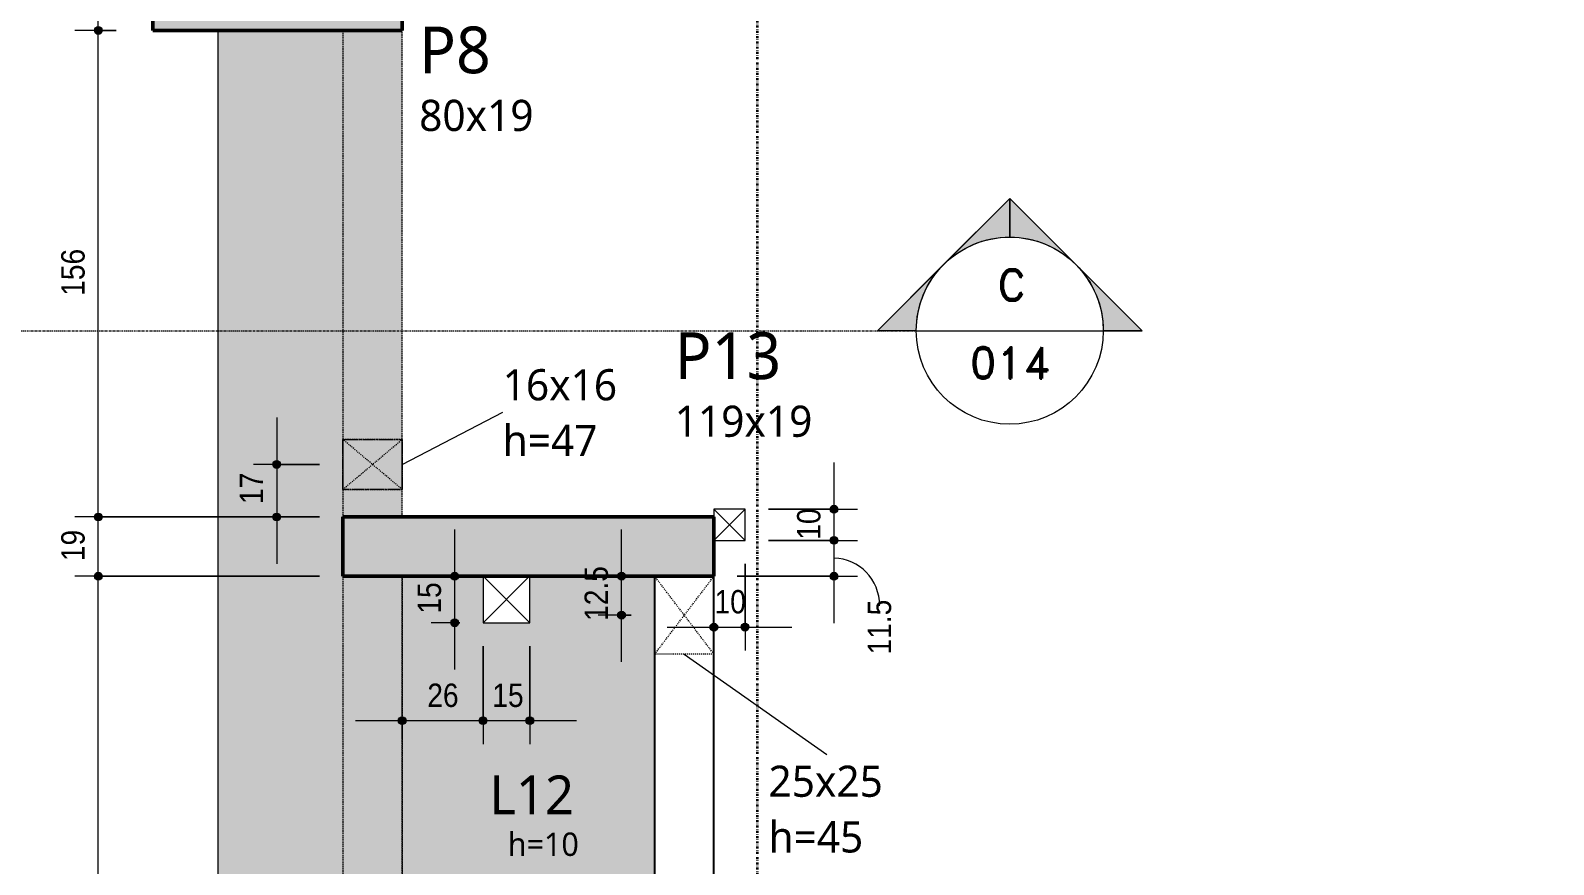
# Model space of a CAD drawing. Header units: centimetres. Extents: x -1475 to 26035, y -1239 to 84208.
# Drawn here: x 3044.6 to 3533.2, y -482.2 to -214.7 of the extents above; entities that cross this region are included whole.
import ezdxf

# ---------------------------------------------------------------- set-up
doc = ezdxf.new("R2010")
doc.units = ezdxf.units.CM
for name, pattern in [('Centro de 6 mm', [1.32, 0.6, -0.24, 0.24, -0.24]), ('Dash dot', [1.5875, 0.635, -0.47625, 0, -0.47625]), ('Hidden', [0.714375, 0.47625, -0.238125]), ('Traço', [0.635, 0.3175, -0.3175])]:
    doc.linetypes.add(name, pattern=pattern)
for name, color, linetype, lineweight in [('A-ANNO-DIMS', 7, 'Continuous', 9), ('A-ANNO-DIMS-50', 7, 'Continuous', 9), ('A-DETL', 7, 'Hidden', 18), ('A-FLOR', 7, 'Continuous', 9), ('A-FLOR-IDEN', 7, 'Continuous', 9), ('A-GENM', 7, 'Continuous', 18), ('A-GENM-HDLN', 7, 'Traço', 18), ('A-GENM-IDEN', 7, 'Continuous', 9), ('G-ANNO-SYMB', 7, 'Continuous', 9), ('S-BEAM', 7, 'Continuous', 9), ('S-COLS', 7, 'Continuous', 9), ('S-COLS-IDEN', 7, 'Continuous', 9), ('S-GRID', 7, 'Continuous', 9)]:
    doc.layers.add(name, color=color, linetype=linetype, lineweight=lineweight)
doc.styles.add('Fira Sans', font='', dxfattribs={"width": 0.9, "height": 7.5})
doc.styles.add('Gadugi', font='gadugi.ttf', dxfattribs={"height": 15})
doc.styles.add('Gadugi_1', font='gadugi.ttf', dxfattribs={"height": 10})
doc.styles.add('Gadugi_3', font='gadugi.ttf', dxfattribs={"height": 7.5})
doc.styles.add('Gadugi_4', font='gadugi.ttf', dxfattribs={"height": 12.5})
doc.styles.add('RomanD', font='romand__.ttf', dxfattribs={"height": 10})
doc.styles.get('Fira Sans').set_extended_font_data('Fira Sans')
doc.dimstyles.new('PED_R80_1_5mm_ACIMA_As_ESQ__R00', dxfattribs={"dimscale": 30.48, "dimtxt": 10.229846, "dimasz": 0.328084, "dimexe": 0.246063, "dimexo": 0.246063, "dimgap": 0.049213, "dimtad": 1, "dimdec": 1, "dimrnd": 0.5, "dimdsep": 46, "dimtxsty": 'Fira Sans', "dimblk1": 'DOTSMALL', "dimblk2": 'DOTSMALL', "dimsah": 1, "dimcen": 0.09, "dimdle": 0.492126, "dimazin": 0, "dimtfac": 1, "dimtdec": 4, "dimtix": 1, "dimtmove": 0, "dimatfit": 3, "dimfxl": 1, "dimtvp": 1, "dimtolj": 1, "dimtzin": 0, "dimarcsym": 2})
doc.dimstyles.new('PED_R80_1_5mm_ACIMA_As_ESQ__R00_1', dxfattribs={"dimscale": 30.48, "dimtxt": 10.229846, "dimasz": 0.328084, "dimexe": 0.246063, "dimexo": 0.246063, "dimgap": 0.049213, "dimtad": 1, "dimdec": 1, "dimrnd": 0.5, "dimdsep": 46, "dimtxsty": 'Fira Sans', "dimblk1": 'DOTSMALL', "dimblk2": 'DOTSMALL', "dimsah": 1, "dimcen": 0.09, "dimdle": 0.492126, "dimazin": 0, "dimtfac": 1, "dimtdec": 4, "dimtix": 1, "dimtmove": 1, "dimatfit": 3, "dimfxl": 1, "dimtvp": 1, "dimtolj": 1, "dimtzin": 0, "dimarcsym": 2})
doc.dimstyles.new('PED_R80_1_5mm_ACIMA_As_ESQ__R00_3', dxfattribs={"dimscale": 30.48, "dimtxt": 10.229846, "dimasz": 0.328084, "dimexe": 0.246063, "dimexo": 0.246063, "dimgap": 0.049213, "dimtad": 1, "dimdec": 1, "dimrnd": 0.5, "dimdsep": 46, "dimtxsty": 'Fira Sans', "dimblk1": 'DOTSMALL', "dimblk2": 'DOTSMALL', "dimsah": 1, "dimcen": 0.09, "dimdle": 0.492126, "dimazin": 0, "dimtfac": 1, "dimtdec": 4, "dimtix": 1, "dimtmove": 0, "dimatfit": 3, "dimfxl": 1, "dimtvp": 1, "dimtolj": 1, "dimtzin": 0, "dimarcsym": 2})

# ---------------------------------------------------------------- blocks, each defined once
blk = doc.blocks.new('PED_FURO_RETANGULAR_R04_2020 _INSTÂNCIA_ - FURO RET-3754116-PL200 - FORMA DO DUPLEX INFERIOR')
at = {"layer": 'A-GENM-HDLN'}
for p, q in [((-8, 9.5), (8, -9.5)), ((-8, -9.5), (8, 9.5)), ((-8, -9.5), (-8, 9.5)), ((-8, 9.5), (8, 9.5)), ((8, 9.5), (8, -9.5)), ((8, -9.5), (-8, -9.5))]:
    blk.add_line(p, q, dxfattribs=at)
blk = doc.blocks.new('PED_FURO_RETANGULAR_R04_2020 _INSTÂNCIA_ - FURO RET-3755454-PL200 - FORMA DO DUPLEX INFERIOR')
at = {"layer": 'A-GENM-HDLN'}
for p, q in [((-12.5, -9.5), (-12.5, 9.5)), ((-12.49, 9.5), (12.49, -9.5)), ((-12.49, -9.5), (12.49, 9.5))]:
    blk.add_line(p, q, dxfattribs=at)
blk = doc.blocks.new('Corte - M_Cabeça do corte - Preenchida-2060824-PL200 - FORMA DO DUPLEX INFERIOR')
at = {"layer": 'G-ANNO-SYMB'}
h = blk.add_hatch(color=256, dxfattribs=at)
edge = h.paths.add_edge_path(flags=0)
edge.add_line((-0.6, 0.8485), (-0.6, 0.6))
edge.add_arc((-0.6, 0), 0.6, 90, 135)
edge.add_line((-1.0243, 0.4243), (-0.6, 0.8485))
h = blk.add_hatch(color=256, dxfattribs=at)
edge = h.paths.add_edge_path(flags=0)
edge.add_line((-0.6, 0.8485), (-0.1757, 0.4243))
edge.add_arc((-0.6, 0), 0.6, 45, 90)
edge.add_line((-0.6, 0.6), (-0.6, 0.8485))
h = blk.add_hatch(color=256, dxfattribs=at)
edge = h.paths.add_edge_path(flags=0)
edge.add_line((-1.4485, 0), (-1.0243, 0.4243))
edge.add_arc((-0.6, 0), 0.6, 135, 180)
edge.add_line((-1.2, 0), (-1.4485, 0))
h = blk.add_hatch(color=256, dxfattribs=at)
edge = h.paths.add_edge_path(flags=0)
edge.add_line((0.2485, 0), (0, 0))
edge.add_arc((-0.6, 0), 0.6, 360, 405)
edge.add_line((-0.1757, 0.4243), (0.2485, 0))
for p, q in [((-0.6, 0.8485), (-1.4485, 0)), ((-0.6, 0.8485), (-1.0243, 0.4243)), ((-0.6, 0.8485), (0.2485, 0)), ((-0.6, 0.6), (-0.6, 0.8485)), ((-0.6, 0.8485), (-0.6, 0.6)), ((-0.1757, 0.4243), (-0.6, 0.8485)), ((-1.0243, 0.4243), (-1.4485, 0)), ((0.2485, 0), (-0.1757, 0.4243)), ((-1.4485, 0), (-1.2, 0)), ((0, 0), (0.2485, 0)), ((-1.2, 0), (-1.4485, 0)), ((0, 0), (0.2485, 0))]:
    blk.add_line(p, q, dxfattribs=at)
for start, end in [(360, 180), (90, 135), (45, 90), (135, 180), (360, 45), (180, 360)]:
    blk.add_arc((-0.6, 0), 0.6, start, end, dxfattribs=at)
blk = doc.blocks.new('DIMBLOCK5-PL200 - FORMA DO DUPLEX INFERIOR')
at = {"layer": 'A-ANNO-DIMS-50', "true_color": 0x000032}
h = blk.add_hatch(color=178, dxfattribs=at)
edge = h.paths.add_edge_path(flags=0)
edge.add_arc((3066.35, -389.75), 1.25, 0, 360)
h = blk.add_hatch(color=178, dxfattribs=at)
edge = h.paths.add_edge_path(flags=0)
edge.add_arc((3066.35, -685.75), 1.25, 0, 360)
at = {"layer": 'A-ANNO-DIMS-50', "color": 178, "true_color": 0x000032}
for p, q in [((3137.33, -389.75), (3058.85, -389.75)), ((3066.35, -685.75), (3066.35, -389.75)), ((3066.35, -389.75), (3137.33, -389.75)), ((3156.33, -685.75), (3058.85, -685.75)), ((3066.35, -685.75), (3156.33, -685.75))]:
    blk.add_line(p, q, dxfattribs=at)
for centre in [(3066.35, -389.75), (3066.35, -685.75)]:
    blk.add_circle(centre, 1.25, dxfattribs=at)
at = {"layer": 'A-ANNO-DIMS-50', "color": 0, "insert": (3054.46, -545.23), "char_height": 7.5, "width": 17.9416, "attachment_point": 1, "rotation": 90, "line_spacing_factor": 1.049215, "style": 'Fira Sans'}
blk.add_mtext('296', dxfattribs=at)
blk = doc.blocks.new('_DotSmall')
at = {"color": 0, "linetype": 'ByBlock', "const_width": 0.5}
blk.add_lwpolyline([(-0.0625, 0, 1), (0.0625, 0, 1)], format="xyb", close=True, dxfattribs=at)
blk = doc.blocks.new('DIMBLOCK6-PL200 - FORMA DO DUPLEX INFERIOR')
at = {"layer": 'A-ANNO-DIMS-50', "true_color": 0x000032}
h = blk.add_hatch(color=178, dxfattribs=at)
edge = h.paths.add_edge_path(flags=0)
edge.add_arc((3066.35, -370.75), 1.25, 0, 360)
h = blk.add_hatch(color=178, dxfattribs=at)
edge = h.paths.add_edge_path(flags=0)
edge.add_arc((3066.35, -389.75), 1.25, 0, 360)
at = {"layer": 'A-ANNO-DIMS-50', "color": 178, "true_color": 0x000032}
for p, q in [((3137.33, -370.75), (3058.85, -370.75)), ((3066.35, -389.75), (3066.35, -370.75)), ((3066.35, -370.75), (3137.33, -370.75)), ((3137.33, -389.75), (3058.85, -389.75)), ((3066.35, -389.75), (3137.33, -389.75))]:
    blk.add_line(p, q, dxfattribs=at)
for centre in [(3066.35, -370.75), (3066.35, -389.75)]:
    blk.add_circle(centre, 1.25, dxfattribs=at)
at = {"layer": 'A-ANNO-DIMS-50', "color": 0, "insert": (3054.46, -384.91), "char_height": 7.5, "width": 11.1741, "attachment_point": 1, "rotation": 90, "line_spacing_factor": 1.049215, "style": 'Fira Sans'}
blk.add_mtext('19', dxfattribs=at)
blk = doc.blocks.new('DIMBLOCK7-PL200 - FORMA DO DUPLEX INFERIOR')
at = {"layer": 'A-ANNO-DIMS-50', "true_color": 0x000032}
h = blk.add_hatch(color=178, dxfattribs=at)
edge = h.paths.add_edge_path(flags=0)
edge.add_arc((3066.35, -214.75), 1.25, 0, 360)
h = blk.add_hatch(color=178, dxfattribs=at)
edge = h.paths.add_edge_path(flags=0)
edge.add_arc((3066.35, -370.75), 1.25, 0, 360)
at = {"layer": 'A-ANNO-DIMS-50', "color": 178, "true_color": 0x000032}
for p, q in [((3072.08, -214.75), (3058.85, -214.75)), ((3066.35, -370.75), (3066.35, -214.75)), ((3066.35, -214.75), (3072.08, -214.75)), ((3137.33, -370.75), (3058.85, -370.75)), ((3066.35, -370.75), (3137.33, -370.75))]:
    blk.add_line(p, q, dxfattribs=at)
for centre in [(3066.35, -214.75), (3066.35, -370.75)]:
    blk.add_circle(centre, 1.25, dxfattribs=at)
at = {"layer": 'A-ANNO-DIMS-50', "color": 0, "insert": (3054.46, -299.83), "char_height": 7.5, "width": 16.9973, "attachment_point": 1, "rotation": 90, "line_spacing_factor": 1.049215, "style": 'Fira Sans'}
blk.add_mtext('156', dxfattribs=at)
blk = doc.blocks.new('DIMBLOCK8-PL200 - FORMA DO DUPLEX INFERIOR')
at = {"layer": 'A-ANNO-DIMS-50', "true_color": 0x000032}
h = blk.add_hatch(color=178, dxfattribs=at)
edge = h.paths.add_edge_path(flags=0)
edge.add_arc((3066.35, -195.75), 1.25, 0, 360)
h = blk.add_hatch(color=178, dxfattribs=at)
edge = h.paths.add_edge_path(flags=0)
edge.add_arc((3066.35, -214.75), 1.25, 0, 360)
at = {"layer": 'A-ANNO-DIMS-50', "color": 178, "true_color": 0x000032}
for p, q in [((3072.08, -195.75), (3058.85, -195.75)), ((3066.35, -214.75), (3066.35, -195.75)), ((3066.35, -195.75), (3072.08, -195.75)), ((3072.08, -214.75), (3058.85, -214.75)), ((3066.35, -214.75), (3072.08, -214.75))]:
    blk.add_line(p, q, dxfattribs=at)
for centre in [(3066.35, -195.75), (3066.35, -214.75)]:
    blk.add_circle(centre, 1.25, dxfattribs=at)
at = {"layer": 'A-ANNO-DIMS-50', "color": 0, "insert": (3054.46, -209.91), "char_height": 7.5, "width": 11.1741, "attachment_point": 1, "rotation": 90, "line_spacing_factor": 1.049215, "style": 'Fira Sans'}
blk.add_mtext('19', dxfattribs=at)
blk = doc.blocks.new('DIMBLOCK230-PL200 - FORMA DO DUPLEX INFERIOR')
at = {"layer": 'A-ANNO-DIMS-50', "true_color": 0x000032}
h = blk.add_hatch(color=178, dxfattribs=at)
edge = h.paths.add_edge_path(flags=0)
edge.add_arc((3123.58, -353.9), 1.25, 0, 360)
h = blk.add_hatch(color=178, dxfattribs=at)
edge = h.paths.add_edge_path(flags=0)
edge.add_arc((3123.58, -370.75), 1.25, 0, 360)
at = {"layer": 'A-ANNO-DIMS-50', "color": 178, "true_color": 0x000032}
for p, q in [((3123.58, -338.9), (3123.58, -385.75)), ((3137.33, -353.9), (3116.08, -353.9)), ((3123.58, -353.9), (3137.33, -353.9)), ((3137.33, -370.75), (3116.08, -370.75)), ((3123.58, -370.75), (3137.33, -370.75))]:
    blk.add_line(p, q, dxfattribs=at)
for centre in [(3123.58, -353.9), (3123.58, -370.75)]:
    blk.add_circle(centre, 1.25, dxfattribs=at)
at = {"layer": 'A-ANNO-DIMS-50', "color": 0, "insert": (3111.7, -366.59), "char_height": 7.5, "width": 10.2298, "attachment_point": 1, "rotation": 90, "line_spacing_factor": 1.049215, "style": 'Fira Sans'}
blk.add_mtext('17', dxfattribs=at)
blk = doc.blocks.new('DIMBLOCK231-PL200 - FORMA DO DUPLEX INFERIOR')
at = {"layer": 'A-ANNO-DIMS-50', "true_color": 0x000032}
h = blk.add_hatch(color=178, dxfattribs=at)
edge = h.paths.add_edge_path(flags=0)
edge.add_arc((3234.21, -389.75), 1.25, 0, 360)
h = blk.add_hatch(color=178, dxfattribs=at)
edge = h.paths.add_edge_path(flags=0)
edge.add_arc((3234.21, -402.25), 1.25, 0, 360)
at = {"layer": 'A-ANNO-DIMS-50', "color": 178, "true_color": 0x000032}
for p, q in [((3234.21, -417.25), (3234.21, -374.75)), ((3239.94, -389.75), (3226.71, -389.75)), ((3234.21, -389.75), (3239.94, -389.75)), ((3237.33, -402.25), (3226.71, -402.25)), ((3234.21, -402.25), (3237.33, -402.25))]:
    blk.add_line(p, q, dxfattribs=at)
for centre in [(3234.21, -389.75), (3234.21, -402.25)]:
    blk.add_circle(centre, 1.25, dxfattribs=at)
at = {"layer": 'A-ANNO-DIMS-50', "color": 0, "insert": (3222.33, -404.07), "char_height": 7.5, "width": 19.358, "attachment_point": 1, "rotation": 90, "line_spacing_factor": 1.049215, "style": 'Fira Sans'}
blk.add_mtext('12.5', dxfattribs=at)
blk = doc.blocks.new('DIMBLOCK232-PL200 - FORMA DO DUPLEX INFERIOR')
at = {"layer": 'A-ANNO-DIMS-50', "true_color": 0x000032}
h = blk.add_hatch(color=178, dxfattribs=at)
edge = h.paths.add_edge_path(flags=0)
edge.add_arc((3180.67, -389.75), 1.25, 0, 360)
h = blk.add_hatch(color=178, dxfattribs=at)
edge = h.paths.add_edge_path(flags=0)
edge.add_arc((3180.67, -404.68), 1.25, 0, 360)
at = {"layer": 'A-ANNO-DIMS-50', "color": 178, "true_color": 0x000032}
for p, q in [((3180.67, -419.68), (3180.67, -374.75)), ((3186.4, -389.75), (3173.17, -389.75)), ((3180.67, -389.75), (3186.4, -389.75)), ((3182.28, -404.68), (3173.17, -404.68)), ((3180.67, -404.68), (3182.28, -404.68))]:
    blk.add_line(p, q, dxfattribs=at)
for centre in [(3180.67, -389.75), (3180.67, -404.68)]:
    blk.add_circle(centre, 1.25, dxfattribs=at)
at = {"layer": 'A-ANNO-DIMS-50', "color": 0, "insert": (3168.78, -401.74), "char_height": 7.5, "width": 10.8594, "attachment_point": 1, "rotation": 90, "line_spacing_factor": 1.049215, "style": 'Fira Sans'}
blk.add_mtext('15', dxfattribs=at)
blk = doc.blocks.new('DIMBLOCK233-PL200 - FORMA DO DUPLEX INFERIOR')
at = {"layer": 'A-ANNO-DIMS-50', "true_color": 0x000032}
h = blk.add_hatch(color=178, dxfattribs=at)
edge = h.paths.add_edge_path(flags=0)
edge.add_arc((3163.83, -436.06), 1.25, 0, 360)
h = blk.add_hatch(color=178, dxfattribs=at)
edge = h.paths.add_edge_path(flags=0)
edge.add_arc((3189.78, -436.06), 1.25, 0, 360)
at = {"layer": 'A-ANNO-DIMS-50', "color": 178, "true_color": 0x000032}
for p, q in [((3189.78, -412.18), (3189.78, -443.56)), ((3189.78, -436.06), (3189.78, -412.18)), ((3163.83, -441.79), (3163.83, -428.56)), ((3148.83, -436.06), (3189.78, -436.06)), ((3163.83, -436.06), (3163.83, -441.79))]:
    blk.add_line(p, q, dxfattribs=at)
for centre in [(3163.83, -436.06), (3189.78, -436.06)]:
    blk.add_circle(centre, 1.25, dxfattribs=at)
at = {"layer": 'A-ANNO-DIMS-50', "color": 0, "insert": (3171.89, -424.17), "char_height": 7.5, "width": 11.8037, "attachment_point": 1, "line_spacing_factor": 1.049215, "style": 'Fira Sans'}
blk.add_mtext('26', dxfattribs=at)
blk = doc.blocks.new('DIMBLOCK234-PL200 - FORMA DO DUPLEX INFERIOR')
at = {"layer": 'A-ANNO-DIMS-50', "true_color": 0x000032}
h = blk.add_hatch(color=178, dxfattribs=at)
edge = h.paths.add_edge_path(flags=0)
edge.add_arc((3189.78, -436.06), 1.25, 0, 360)
h = blk.add_hatch(color=178, dxfattribs=at)
edge = h.paths.add_edge_path(flags=0)
edge.add_arc((3204.78, -436.06), 1.25, 0, 360)
at = {"layer": 'A-ANNO-DIMS-50', "color": 178, "true_color": 0x000032}
for p, q in [((3189.78, -412.18), (3189.78, -443.56)), ((3189.78, -436.06), (3189.78, -412.18)), ((3204.78, -412.18), (3204.78, -443.56)), ((3204.78, -436.06), (3204.78, -412.18)), ((3189.78, -436.06), (3219.78, -436.06))]:
    blk.add_line(p, q, dxfattribs=at)
for centre in [(3189.78, -436.06), (3204.78, -436.06)]:
    blk.add_circle(centre, 1.25, dxfattribs=at)
at = {"layer": 'A-ANNO-DIMS-50', "color": 0, "insert": (3192.75, -424.17), "char_height": 7.5, "width": 10.8594, "attachment_point": 1, "line_spacing_factor": 1.049215, "style": 'Fira Sans'}
blk.add_mtext('15', dxfattribs=at)
blk = doc.blocks.new('DIMBLOCK275-PL200 - FORMA DO DUPLEX INFERIOR')
at = {"layer": 'A-ANNO-DIMS-50', "true_color": 0x000032}
h = blk.add_hatch(color=178, dxfattribs=at)
edge = h.paths.add_edge_path(flags=0)
edge.add_arc((3302.38, -378.25), 1.25, 0, 360)
h = blk.add_hatch(color=178, dxfattribs=at)
edge = h.paths.add_edge_path(flags=0)
edge.add_arc((3302.38, -389.75), 1.25, 0, 360)
at = {"layer": 'A-ANNO-DIMS-50', "color": 178, "true_color": 0x000032}
for p, q in [((3281.33, -378.25), (3309.88, -378.25)), ((3302.38, -378.25), (3281.33, -378.25)), ((3302.38, -404.75), (3302.38, -378.25)), ((3271.33, -389.75), (3309.88, -389.75)), ((3302.38, -389.75), (3271.33, -389.75))]:
    blk.add_line(p, q, dxfattribs=at)
for centre in [(3302.38, -378.25), (3302.38, -389.75)]:
    blk.add_circle(centre, 1.25, dxfattribs=at)
blk.add_ellipse((3302.38, -399.23), major_axis=(0, 15.23), ratio=0.959617, start_param=4.712389, end_param=6.283185, dxfattribs=at)
at = {"layer": 'A-ANNO-DIMS-50', "color": 0, "insert": (3313.17, -414.84), "char_height": 7.5, "width": 18.7285, "attachment_point": 1, "rotation": 90, "line_spacing_factor": 1.049215, "style": 'Fira Sans'}
blk.add_mtext('11.5', dxfattribs=at)
blk = doc.blocks.new('DIMBLOCK276-PL200 - FORMA DO DUPLEX INFERIOR')
at = {"layer": 'A-ANNO-DIMS-50', "true_color": 0x000032}
h = blk.add_hatch(color=178, dxfattribs=at)
edge = h.paths.add_edge_path(flags=0)
edge.add_arc((3302.38, -368.25), 1.25, 0, 360)
h = blk.add_hatch(color=178, dxfattribs=at)
edge = h.paths.add_edge_path(flags=0)
edge.add_arc((3302.38, -378.25), 1.25, 0, 360)
at = {"layer": 'A-ANNO-DIMS-50', "color": 178, "true_color": 0x000032}
for p, q in [((3302.38, -378.25), (3302.38, -353.25)), ((3281.33, -368.25), (3309.88, -368.25)), ((3302.38, -368.25), (3281.33, -368.25)), ((3281.33, -378.25), (3309.88, -378.25)), ((3302.38, -378.25), (3281.33, -378.25))]:
    blk.add_line(p, q, dxfattribs=at)
for centre in [(3302.38, -368.25), (3302.38, -378.25)]:
    blk.add_circle(centre, 1.25, dxfattribs=at)
at = {"layer": 'A-ANNO-DIMS-50', "color": 0, "insert": (3290.5, -378.04), "char_height": 7.5, "width": 11.4889, "attachment_point": 1, "rotation": 90, "line_spacing_factor": 1.049215, "style": 'Fira Sans'}
blk.add_mtext('10', dxfattribs=at)
blk = doc.blocks.new('DIMBLOCK277-PL200 - FORMA DO DUPLEX INFERIOR')
at = {"layer": 'A-ANNO-DIMS-50', "true_color": 0x000032}
h = blk.add_hatch(color=178, dxfattribs=at)
edge = h.paths.add_edge_path(flags=0)
edge.add_arc((3263.83, -406.06), 1.25, 0, 360)
h = blk.add_hatch(color=178, dxfattribs=at)
edge = h.paths.add_edge_path(flags=0)
edge.add_arc((3273.83, -406.06), 1.25, 0, 360)
at = {"layer": 'A-ANNO-DIMS-50', "color": 178, "true_color": 0x000032}
for p, q in [((3273.83, -385.75), (3273.83, -413.56)), ((3273.83, -406.06), (3273.83, -385.75)), ((3263.83, -411.79), (3263.83, -398.56)), ((3248.83, -406.06), (3288.83, -406.06)), ((3263.83, -406.06), (3263.83, -411.79))]:
    blk.add_line(p, q, dxfattribs=at)
for centre in [(3263.83, -406.06), (3273.83, -406.06)]:
    blk.add_circle(centre, 1.25, dxfattribs=at)
at = {"layer": 'A-ANNO-DIMS-50', "color": 0, "insert": (3264.04, -394.17), "char_height": 7.5, "width": 11.4889, "attachment_point": 1, "line_spacing_factor": 1.049215, "style": 'Fira Sans'}
blk.add_mtext('10', dxfattribs=at)

msp = doc.modelspace()

# ---------------------------------------------------------------- hatches: boundary and pattern name
at = {"layer": 'A-DETL', "linetype": 'Continuous', "true_color": 0xccffcc}
for points in [[(3163.83, -370.75), (3163.83, -214.75), (3144.83, -214.75), (3144.83, -370.75)], [(3144.83, -1079.75), (3163.83, -1079.75), (3163.83, -389.75), (3144.83, -389.75), (3144.83, -733.06)]]:
    msp.add_hatch(color=254, dxfattribs=at).paths.add_polyline_path(points, flags=0)
at = {"layer": 'A-FLOR', "lineweight": 18, "true_color": 0xe6b8b7}
msp.add_hatch(color=9, dxfattribs=at).paths.add_polyline_path([(4339.27, -1119.75), (5463.83, -1119.75), (5463.83, -214.75), (5423.83, -214.75), (5423.83, -1079.75), (3144.83, -1079.75), (3144.83, -214.75), (3104.83, -214.75), (3104.83, -1119.75), (4070.83, -1119.75)], flags=0)
at = {"layer": 'A-FLOR', "lineweight": 18, "true_color": 0xd9d9d9}
msp.add_hatch(color=254, dxfattribs=at).paths.add_polyline_path([(3163.83, -685.75), (3244.83, -685.75), (3244.83, -389.75), (3204.78, -389.75), (3204.78, -404.68), (3189.78, -404.68), (3189.78, -389.75), (3163.83, -389.75), (3163.83, -471.77)], flags=0)
at = {"layer": 'S-COLS', "true_color": 0x808080}
for points in [[(3163.83, -214.75), (3163.83, -195.75), (3083.83, -195.75), (3083.83, -214.75)], [(3144.83, -389.75), (3263.83, -389.75), (3263.83, -370.75), (3144.83, -370.75)]]:
    msp.add_hatch(color=8, dxfattribs=at).paths.add_polyline_path(points, flags=0)

# ---------------------------------------------------------------- linework, layer by layer
at = {"lineweight": 18}
for p, q in [((3263.83, -378.25), (3273.83, -368.25)), ((3263.83, -368.25), (3273.83, -378.25)), ((3189.78, -404.68), (3204.71, -389.75)), ((3189.85, -389.75), (3204.78, -404.68))]:
    msp.add_line(p, q, dxfattribs=at)
at = {"linetype": 'Traço', "lineweight": 18}
for p, q in [((3189.78, -389.68), (3189.84, -389.75)), ((3204.71, -389.75), (3204.78, -389.68))]:
    msp.add_line(p, q, dxfattribs=at)
at = {"layer": 'A-DETL'}
for p, q in [((3144.83, -214.75), (3144.83, -370.75)), ((3163.83, -214.75), (3144.83, -214.75)), ((3144.83, -214.75), (3163.83, -214.75)), ((3163.83, -370.75), (3163.83, -214.75)), ((3163.83, -370.75), (3163.83, -214.75)), ((3144.83, -345.9), (3144.83, -361.9)), ((3144.83, -361.9), (3144.83, -345.9)), ((3144.83, -345.9), (3163.83, -345.9)), ((3163.83, -345.9), (3144.83, -345.9)), ((3163.83, -361.9), (3163.83, -345.9)), ((3163.83, -345.9), (3163.83, -361.9)), ((3163.83, -361.9), (3144.83, -361.9)), ((3144.83, -361.9), (3163.83, -361.9)), ((3144.83, -370.75), (3163.83, -370.75)), ((3163.83, -370.75), (3144.83, -370.75)), ((3163.83, -389.75), (3144.83, -389.75)), ((3144.83, -389.75), (3163.83, -389.75)), ((3144.83, -389.75), (3144.83, -1079.75)), ((3163.83, -389.75), (3163.83, -685.75)), ((3163.83, -1060.75), (3163.83, -389.75))]:
    msp.add_line(p, q, dxfattribs=at)
at = {"layer": 'A-FLOR', "lineweight": 18}
for p, q in [((3104.83, -1119.75), (3104.83, -214.75)), ((3273.83, -368.25), (3263.83, -368.25)), ((3263.83, -368.25), (3263.83, -370.75)), ((3273.83, -378.25), (3273.83, -368.25)), ((3263.83, -378.25), (3273.83, -378.25)), ((3189.78, -389.75), (3189.78, -404.68)), ((3204.78, -404.68), (3204.78, -389.75)), ((3189.78, -404.68), (3204.78, -404.68))]:
    msp.add_line(p, q, dxfattribs=at)
at = {"layer": 'A-GENM-IDEN'}
for p, q in [((3163.83, -353.9), (3196.08, -337.16)), ((3254.33, -414.75), (3300.04, -446.92))]:
    msp.add_line(p, q, dxfattribs=at)
at = {"layer": 'G-ANNO-SYMB', "linetype": 'Centro de 6 mm'}
msp.add_line((2945.71, -311.01), (3328.74, -311.01), dxfattribs=at)
at = {"layer": 'G-ANNO-SYMB'}
msp.add_line((3328.74, -311.01), (3388.74, -311.01), dxfattribs=at)
at = {"layer": 'S-BEAM', "lineweight": 25}
for p, q in [((3244.83, -685.75), (3244.83, -389.75)), ((3263.83, -685.75), (3263.83, -389.75))]:
    msp.add_line(p, q, dxfattribs=at)
at = {"layer": 'S-COLS', "lineweight": 50}
for p, q in [((3083.83, -214.75), (3083.83, -195.75)), ((3163.83, -195.75), (3163.83, -214.75)), ((3163.83, -214.75), (3083.83, -214.75)), ((3144.83, -389.75), (3144.83, -370.75)), ((3144.83, -370.75), (3263.83, -370.75)), ((3263.83, -370.75), (3263.83, -389.75)), ((3263.83, -389.75), (3144.83, -389.75))]:
    msp.add_line(p, q, dxfattribs=at)
at = {"layer": 'S-GRID', "color": 6, "linetype": 'Dash dot', "lineweight": 35, "true_color": 0xff00ff}
msp.add_line((3277.83, -1174.02), (3277.83, 767.39), dxfattribs=at)

# ---------------------------------------------------------------- block references
at = {"layer": 'A-GENM', "linetype": 'Traço'}
for name, p, rotation in [('PED_FURO_RETANGULAR_R04_2020 _INSTÂNCIA_ - FURO RET-3754116-PL200 - FORMA DO DUPLEX INFERIOR', (3154.33, -353.9), 89.9999999999999), ('PED_FURO_RETANGULAR_R04_2020 _INSTÂNCIA_ - FURO RET-3755454-PL200 - FORMA DO DUPLEX INFERIOR', (3254.33, -402.25), 89.99999999999953)]:
    msp.add_blockref(name, p, dxfattribs=dict(at, rotation=rotation))
at = {"layer": 'G-ANNO-SYMB', "extrusion": (0, 0, -1), "xscale": 49.99999999999998, "yscale": 49.99999999999998, "zscale": 49.99999999999998}
msp.add_blockref('Corte - M_Cabeça do corte - Preenchida-2060824-PL200 - FORMA DO DUPLEX INFERIOR', (-3328.74, -311.01), dxfattribs=at)

# ---------------------------------------------------------------- texts
at = {"layer": 'A-FLOR-IDEN', "attachment_point": 1}
for s, insert, char_height, width, style in [('L12', (3191.8, -453.64), 12.5, 33.27, 'Gadugi_4'), ('h=10', (3197.7, -471.93), 7.5, 29.6624, 'Gadugi_3')]:
    msp.add_mtext(s, dxfattribs=dict(at, insert=insert, char_height=char_height, width=width, style=style))
at = {"layer": 'A-GENM-IDEN', "char_height": 10, "attachment_point": 1, "style": 'Gadugi_1'}
for s, insert, width in [('16x16', (3196.08, -323.36), 44.8945), ('h=47', (3196.08, -341.22), 39.6835), ('25x25', (3281.34, -450.48), 44.8945), ('h=45', (3281.34, -468.34), 39.6835)]:
    msp.add_mtext(s, dxfattribs=dict(at, insert=insert, width=width))
at = {"layer": 'G-ANNO-SYMB', "char_height": 10, "attachment_point": 1, "style": 'RomanD'}
for s, insert, width in [('C', (3354.85, -291.38), 12.0253), ('014', (3345.93, -316.33), 33.6709)]:
    msp.add_mtext(s, dxfattribs=dict(at, insert=insert, width=width))
at = {"layer": 'S-COLS-IDEN', "attachment_point": 1}
for s, insert, char_height, width, style in [('P8', (3169.28, -213.49), 15, 28.4599, 'Gadugi'), ('80x19', (3169.28, -236.98), 10, 44.8945, 'Gadugi_1'), ('P13', (3251.27, -311.55), 15, 42.4894, 'Gadugi'), ('119x19', (3251.27, -335.04), 10, 54.1139, 'Gadugi_1')]:
    msp.add_mtext(s, dxfattribs=dict(at, insert=insert, char_height=char_height, width=width, style=style))

# ---------------------------------------------------------------- dimensions: what is measured, and where the dimension line sits
at = {"layer": 'A-ANNO-DIMS', "color": 178, "true_color": 0x000032}
for base, p1, p2, dimstyle, override, picture, middle in [((3066.35, -195.75), (3064.58, -214.75), (3064.58, -195.75), 'PED_R80_1_5mm_ACIMA_As_ESQ__R00', {"dimpost": '<>', "dimfxl": 19}, 'DIMBLOCK8-PL200 - FORMA DO DUPLEX INFERIOR', (3060.98, -205.25)), ((3066.35, -214.75), (3144.83, -370.75), (3064.58, -214.75), 'PED_R80_1_5mm_ACIMA_As_ESQ__R00', {"dimpost": '<>', "dimfxl": 175.430236}, 'DIMBLOCK7-PL200 - FORMA DO DUPLEX INFERIOR', (3061.03, -292.75)), ((3123.5808, -370.75), (3144.83, -353.9015), (3144.83, -370.75), 'PED_R80_1_5mm_ACIMA_As_ESQ__R00', {"dimpost": '<>', "dimfxl": 16.848527}, 'DIMBLOCK230-PL200 - FORMA DO DUPLEX INFERIOR', (3118.2763, -362.3257)), ((3302.38, -368.25), (3273.83, -378.25), (3273.83, -368.25), 'PED_R80_1_5mm_ACIMA_As_ESQ__R00_3', {"dimpost": '<>', "dimfxl": 10}, 'DIMBLOCK276-PL200 - FORMA DO DUPLEX INFERIOR', (3297.07, -373.25)), ((3066.35, -370.75), (3144.83, -389.75), (3144.83, -370.75), 'PED_R80_1_5mm_ACIMA_As_ESQ__R00', {"dimpost": '<>', "dimfxl": 19}, 'DIMBLOCK6-PL200 - FORMA DO DUPLEX INFERIOR', (3060.98, -380.25)), ((3180.67, -389.75), (3189.78, -404.68), (3178.9, -389.75), 'PED_R80_1_5mm_ACIMA_As_ESQ__R00', {"dimpost": '<>', "dimfxl": 18.472044}, 'DIMBLOCK232-PL200 - FORMA DO DUPLEX INFERIOR', (3175.35, -397.21)), ((3234.21, -389.75), (3244.83, -402.25), (3232.44, -389.75), 'PED_R80_1_5mm_ACIMA_As_ESQ__R00', {"dimpost": '<>', "dimfxl": 17.600258}, 'DIMBLOCK231-PL200 - FORMA DO DUPLEX INFERIOR', (3228.9, -396)), ((3066.35, -389.75), (3163.83, -685.75), (3144.83, -389.75), 'PED_R80_1_5mm_ACIMA_As_ESQ__R00', {"dimpost": '<>', "dimfxl": 296.60917}, 'DIMBLOCK5-PL200 - FORMA DO DUPLEX INFERIOR', (3060.98, -537.75))]:
    dim = msp.add_linear_dim(base=base, p1=p1, p2=p2, angle=90, dimstyle=dimstyle, override=override, dxfattribs=at)
    dim.commit()
    dim.dimension.update_dxf_attribs({"geometry": picture, "text_midpoint": middle})
for base, p1, p2, dimstyle, override, picture, middle in [((3273.83, -406.06), (3263.83, -404.29), (3273.83, -378.25), 'PED_R80_1_5mm_ACIMA_As_ESQ__R00_3', {"dimpost": '<>', "dimfxl": 27.896128}, 'DIMBLOCK277-PL200 - FORMA DO DUPLEX INFERIOR', (3268.83, -400.74)), ((3189.7777, -436.0599), (3163.83, -434.2921), (3189.7777, -404.6797), 'PED_R80_1_5mm_ACIMA_As_ESQ__R00', {"dimpost": '<>', "dimfxl": 39.37233}, 'DIMBLOCK233-PL200 - FORMA DO DUPLEX INFERIOR', (3176.8039, -430.7446)), ((3204.78, -436.06), (3189.78, -404.68), (3204.78, -404.68), 'PED_R80_1_5mm_ACIMA_As_ESQ__R00', {"dimpost": '<>', "dimfxl": 15.000019}, 'DIMBLOCK234-PL200 - FORMA DO DUPLEX INFERIOR', (3197.28, -430.74))]:
    dim = msp.add_linear_dim(base=base, p1=p1, p2=p2, dimstyle=dimstyle, override=override, dxfattribs=at)
    dim.commit()
    dim.dimension.update_dxf_attribs({"geometry": picture, "text_midpoint": middle})
dim = msp.add_linear_dim(base=(3302.38, -378.25), p1=(3263.83, -389.75), p2=(3273.83, -378.25), angle=90, dimstyle='PED_R80_1_5mm_ACIMA_As_ESQ__R00_1', override={"dimpost": '<>', "dimfxl": 15.239751}, dxfattribs=at)
dim.commit()
dim.dimension.update_dxf_attribs({"geometry": 'DIMBLOCK275-PL200 - FORMA DO DUPLEX INFERIOR', "text_midpoint": (3318.17, -405.48), "dimtype": 160, "text_rotation": 90})

doc.saveas('drawing.dxf')
